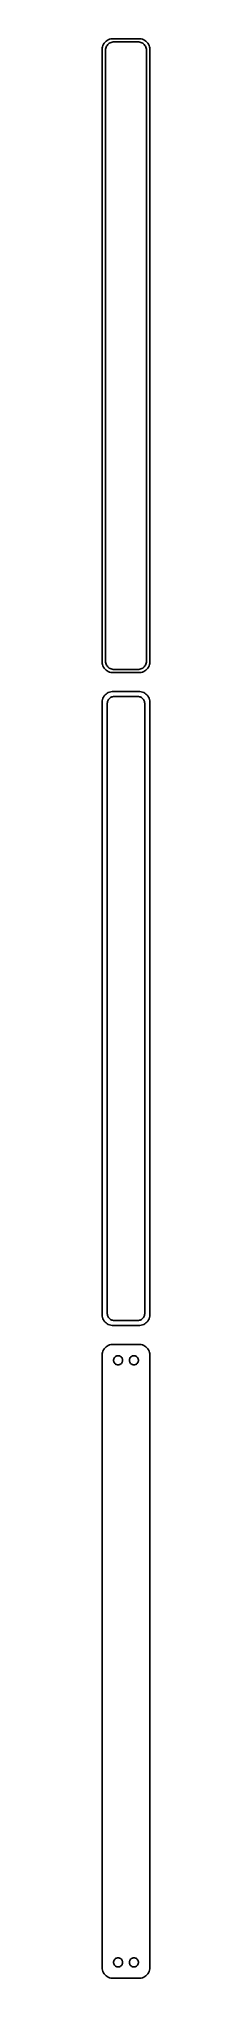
# Model space of a CAD drawing. Header units: metres. Extents: x -11 to 11, y 777 to 1695.
import ezdxf

# ---------------------------------------------------------------- set-up
doc = ezdxf.new("R2010")
doc.units = ezdxf.units.M

msp = doc.modelspace()

# ---------------------------------------------------------------- linework, layer by layer
for p, q in [((-11.2106, 1690.63), (-11.25, 1690)), ((-11.25, 1690), (-11.25, 1400)), ((-11.0929, 1691.24), (-11.2106, 1690.63)), ((-10.8989, 1691.84), (-11.0929, 1691.24)), ((-10.6315, 1692.41), (-10.8989, 1691.84)), ((-10.2951, 1692.94), (-10.6315, 1692.41)), ((-9.89484, 1693.42), (-10.2951, 1692.94)), ((-9.43712, 1693.85), (-9.89484, 1693.42)), ((-9.75, 1689.5), (-9.71844, 1690)), ((-9.75, 1400.5), (-9.75, 1689.5)), ((-9.71844, 1690), (-9.62433, 1690.49)), ((-9.62433, 1690.49), (-9.4691, 1690.97)), ((-9.4691, 1690.97), (-9.25522, 1691.43)), ((-8.92912, 1694.22), (-9.43712, 1693.85)), ((-9.25522, 1691.43), (-8.98605, 1691.85)), ((-8.98605, 1691.85), (-8.66586, 1692.24)), ((-8.37889, 1694.52), (-8.92912, 1694.22)), ((-8.66586, 1692.24), (-8.29968, 1692.58)), ((-7.79507, 1694.76), (-8.37889, 1694.52)), ((-8.29968, 1692.58), (-7.8933, 1692.88)), ((-7.8933, 1692.88), (-7.45311, 1693.12)), ((-7.1869, 1694.91), (-7.79507, 1694.76)), ((-7.45311, 1693.12), (-6.98605, 1693.3)), ((-6.56395, 1694.99), (-7.1869, 1694.91)), ((-6.98605, 1693.3), (-6.49951, 1693.43)), ((6.56395, 1694.99), (-6.56395, 1694.99)), ((-6.49951, 1693.43), (-6.00116, 1693.49)), ((-6.00116, 1693.49), (6.00116, 1693.49)), ((6.00116, 1693.49), (6.49951, 1693.43)), ((6.49951, 1693.43), (6.98605, 1693.3)), ((7.1869, 1694.91), (6.56395, 1694.99)), ((6.98605, 1693.3), (7.45311, 1693.12)), ((7.79507, 1694.76), (7.1869, 1694.91)), ((7.45311, 1693.12), (7.8933, 1692.88)), ((8.37889, 1694.52), (7.79507, 1694.76)), ((7.8933, 1692.88), (8.29968, 1692.58)), ((8.29968, 1692.58), (8.66586, 1692.24)), ((8.92912, 1694.22), (8.37889, 1694.52)), ((8.66586, 1692.24), (8.98605, 1691.85)), ((9.43712, 1693.85), (8.92912, 1694.22)), ((8.98605, 1691.85), (9.25522, 1691.43)), ((9.25522, 1691.43), (9.4691, 1690.97)), ((9.89484, 1693.42), (9.43712, 1693.85)), ((9.4691, 1690.97), (9.62433, 1690.49)), ((9.62433, 1690.49), (9.71844, 1690)), ((9.71844, 1690), (9.75, 1689.5)), ((9.75, 1689.5), (9.75, 1400.5)), ((10.2951, 1692.94), (9.89484, 1693.42)), ((10.6315, 1692.41), (10.2951, 1692.94)), ((10.8989, 1691.84), (10.6315, 1692.41)), ((11.0929, 1691.24), (10.8989, 1691.84)), ((11.2106, 1690.63), (11.0929, 1691.24)), ((11.25, 1690), (11.2106, 1690.63)), ((11.25, 1400), (11.25, 1690)), ((-11.25, 1400), (-11.2106, 1399.37)), ((-11.2106, 1399.37), (-11.0929, 1398.76)), ((-11.0929, 1398.76), (-10.8989, 1398.16)), ((-10.8989, 1398.16), (-10.6315, 1397.59)), ((-10.6315, 1397.59), (-10.2951, 1397.06)), ((-10.2951, 1397.06), (-9.89484, 1396.58)), ((-9.89484, 1396.58), (-9.43712, 1396.15)), ((-9.71844, 1400), (-9.75, 1400.5)), ((-9.62433, 1399.51), (-9.71844, 1400)), ((-9.4691, 1399.03), (-9.62433, 1399.51)), ((-9.25522, 1398.57), (-9.4691, 1399.03)), ((-9.43712, 1396.15), (-8.92912, 1395.78)), ((-8.98605, 1398.15), (-9.25522, 1398.57)), ((-8.66586, 1397.76), (-8.98605, 1398.15)), ((-8.92912, 1395.78), (-8.37889, 1395.48)), ((-8.29968, 1397.42), (-8.66586, 1397.76)), ((-8.37889, 1395.48), (-7.79507, 1395.24)), ((-7.8933, 1397.12), (-8.29968, 1397.42)), ((-7.45311, 1396.88), (-7.8933, 1397.12)), ((-6.98605, 1396.7), (-7.45311, 1396.88)), ((-6.49951, 1396.57), (-6.98605, 1396.7)), ((-6.00116, 1396.51), (-6.49951, 1396.57)), ((6.00116, 1396.51), (-6.00116, 1396.51)), ((6.49951, 1396.57), (6.00116, 1396.51)), ((6.98605, 1396.7), (6.49951, 1396.57)), ((7.45311, 1396.88), (6.98605, 1396.7)), ((7.8933, 1397.12), (7.45311, 1396.88)), ((7.79507, 1395.24), (8.37889, 1395.48)), ((8.29968, 1397.42), (7.8933, 1397.12)), ((8.66586, 1397.76), (8.29968, 1397.42)), ((8.37889, 1395.48), (8.92912, 1395.78)), ((8.98605, 1398.15), (8.66586, 1397.76)), ((8.92912, 1395.78), (9.43712, 1396.15)), ((9.25522, 1398.57), (8.98605, 1398.15)), ((9.4691, 1399.03), (9.25522, 1398.57)), ((9.43712, 1396.15), (9.89484, 1396.58)), ((9.62433, 1399.51), (9.4691, 1399.03)), ((9.71844, 1400), (9.62433, 1399.51)), ((9.75, 1400.5), (9.71844, 1400)), ((9.89484, 1396.58), (10.2951, 1397.06)), ((10.2951, 1397.06), (10.6315, 1397.59)), ((10.6315, 1397.59), (10.8989, 1398.16)), ((10.8989, 1398.16), (11.0929, 1398.76)), ((11.0929, 1398.76), (11.2106, 1399.37)), ((11.2106, 1399.37), (11.25, 1400)), ((-7.79507, 1395.24), (-7.1869, 1395.09)), ((-7.1869, 1395.09), (-6.56395, 1395.01)), ((-6.56395, 1395.01), (6.56395, 1395.01)), ((6.56395, 1395.01), (7.1869, 1395.09)), ((7.1869, 1395.09), (7.79507, 1395.24)), ((-11.2106, 1381.63), (-11.25, 1381)), ((-11.25, 1381), (-11.25, 1091)), ((-11.0929, 1382.24), (-11.2106, 1381.63)), ((-10.8989, 1382.84), (-11.0929, 1382.24)), ((-10.6315, 1383.41), (-10.8989, 1382.84)), ((-10.2951, 1383.94), (-10.6315, 1383.41)), ((-9.89484, 1384.42), (-10.2951, 1383.94)), ((-9.43712, 1384.85), (-9.89484, 1384.42)), ((-8.92912, 1385.22), (-9.43712, 1384.85)), ((-8.37889, 1385.52), (-8.92912, 1385.22)), ((-8.86292, 1380.5), (-8.83836, 1380.89)), ((-8.86292, 1091.5), (-8.86292, 1380.5)), ((-8.83836, 1380.89), (-8.76512, 1381.27)), ((-8.76512, 1381.27), (-8.64432, 1381.65)), ((-8.64432, 1381.65), (-8.47786, 1382)), ((-8.47786, 1382), (-8.2684, 1382.33)), ((-7.79507, 1385.76), (-8.37889, 1385.52)), ((-8.2684, 1382.33), (-8.01921, 1382.63)), ((-8.01921, 1382.63), (-7.73424, 1382.9)), ((-7.1869, 1385.91), (-7.79507, 1385.76)), ((-7.73424, 1382.9), (-7.41798, 1383.13)), ((-7.41798, 1383.13), (-7.07541, 1383.32)), ((-6.56395, 1385.99), (-7.1869, 1385.91)), ((-7.07541, 1383.32), (-6.71194, 1383.46)), ((-6.71194, 1383.46), (-6.3333, 1383.56)), ((6.56395, 1385.99), (-6.56395, 1385.99)), ((-6.3333, 1383.56), (-5.94545, 1383.61)), ((-5.94545, 1383.61), (5.94545, 1383.61)), ((5.94545, 1383.61), (6.3333, 1383.56)), ((6.3333, 1383.56), (6.71194, 1383.46)), ((7.1869, 1385.91), (6.56395, 1385.99)), ((6.71194, 1383.46), (7.07541, 1383.32)), ((7.07541, 1383.32), (7.41798, 1383.13)), ((7.79507, 1385.76), (7.1869, 1385.91)), ((7.41798, 1383.13), (7.73424, 1382.9)), ((7.73424, 1382.9), (8.01921, 1382.63)), ((8.37889, 1385.52), (7.79507, 1385.76)), ((8.01921, 1382.63), (8.2684, 1382.33)), ((8.2684, 1382.33), (8.47786, 1382)), ((8.92912, 1385.22), (8.37889, 1385.52)), ((8.47786, 1382), (8.64432, 1381.65)), ((8.64432, 1381.65), (8.76512, 1381.27)), ((8.76512, 1381.27), (8.83836, 1380.89)), ((8.83836, 1380.89), (8.86292, 1380.5)), ((8.86292, 1380.5), (8.86292, 1091.5)), ((9.43712, 1384.85), (8.92912, 1385.22)), ((9.89484, 1384.42), (9.43712, 1384.85)), ((10.2951, 1383.94), (9.89484, 1384.42)), ((10.6315, 1383.41), (10.2951, 1383.94)), ((10.8989, 1382.84), (10.6315, 1383.41)), ((11.0929, 1382.24), (10.8989, 1382.84)), ((11.2106, 1381.63), (11.0929, 1382.24)), ((11.25, 1381), (11.2106, 1381.63)), ((11.25, 1091), (11.25, 1381)), ((-11.25, 1091), (-11.2106, 1090.37)), ((-11.2106, 1090.37), (-11.0929, 1089.76)), ((-11.0929, 1089.76), (-10.8989, 1089.16)), ((-10.8989, 1089.16), (-10.6315, 1088.59)), ((-10.6315, 1088.59), (-10.2951, 1088.06)), ((-10.2951, 1088.06), (-9.89484, 1087.58)), ((-9.89484, 1087.58), (-9.43712, 1087.15)), ((-9.43712, 1087.15), (-8.92912, 1086.78)), ((-8.92912, 1086.78), (-8.37889, 1086.48)), ((-8.83836, 1091.11), (-8.86292, 1091.5)), ((-8.76512, 1090.73), (-8.83836, 1091.11)), ((-8.64432, 1090.35), (-8.76512, 1090.73)), ((-8.47786, 1090), (-8.64432, 1090.35)), ((-8.2684, 1089.67), (-8.47786, 1090)), ((-8.37889, 1086.48), (-7.79507, 1086.24)), ((-8.01921, 1089.37), (-8.2684, 1089.67)), ((-7.73424, 1089.1), (-8.01921, 1089.37)), ((-7.79507, 1086.24), (-7.1869, 1086.09)), ((-7.41798, 1088.87), (-7.73424, 1089.1)), ((-7.07541, 1088.68), (-7.41798, 1088.87)), ((-7.1869, 1086.09), (-6.56395, 1086.01)), ((-6.71194, 1088.54), (-7.07541, 1088.68)), ((-6.3333, 1088.44), (-6.71194, 1088.54)), ((-6.56395, 1086.01), (6.56395, 1086.01)), ((-5.94545, 1088.39), (-6.3333, 1088.44)), ((5.94545, 1088.39), (-5.94545, 1088.39)), ((6.3333, 1088.44), (5.94545, 1088.39)), ((6.71194, 1088.54), (6.3333, 1088.44)), ((6.56395, 1086.01), (7.1869, 1086.09)), ((7.07541, 1088.68), (6.71194, 1088.54)), ((7.41798, 1088.87), (7.07541, 1088.68)), ((7.1869, 1086.09), (7.79507, 1086.24)), ((7.73424, 1089.1), (7.41798, 1088.87)), ((8.01921, 1089.37), (7.73424, 1089.1)), ((7.79507, 1086.24), (8.37889, 1086.48)), ((8.2684, 1089.67), (8.01921, 1089.37)), ((8.47786, 1090), (8.2684, 1089.67)), ((8.37889, 1086.48), (8.92912, 1086.78)), ((8.64432, 1090.35), (8.47786, 1090)), ((8.76512, 1090.73), (8.64432, 1090.35)), ((8.83836, 1091.11), (8.76512, 1090.73)), ((8.86292, 1091.5), (8.83836, 1091.11)), ((8.92912, 1086.78), (9.43712, 1087.15)), ((9.43712, 1087.15), (9.89484, 1087.58)), ((9.89484, 1087.58), (10.2951, 1088.06)), ((10.2951, 1088.06), (10.6315, 1088.59)), ((10.6315, 1088.59), (10.8989, 1089.16)), ((10.8989, 1089.16), (11.0929, 1089.76)), ((11.0929, 1089.76), (11.2106, 1090.37)), ((11.2106, 1090.37), (11.25, 1091)), ((-10.6315, 1074.41), (-10.8989, 1073.84)), ((-10.2951, 1074.94), (-10.6315, 1074.41)), ((-9.89484, 1075.42), (-10.2951, 1074.94)), ((-9.43712, 1075.85), (-9.89484, 1075.42)), ((-8.92912, 1076.22), (-9.43712, 1075.85)), ((-8.37889, 1076.52), (-8.92912, 1076.22)), ((-7.79507, 1076.76), (-8.37889, 1076.52)), ((-7.1869, 1076.91), (-7.79507, 1076.76)), ((-6.56395, 1076.99), (-7.1869, 1076.91)), ((6.56395, 1076.99), (-6.56395, 1076.99)), ((7.1869, 1076.91), (6.56395, 1076.99)), ((7.79507, 1076.76), (7.1869, 1076.91)), ((8.37889, 1076.52), (7.79507, 1076.76)), ((8.92912, 1076.22), (8.37889, 1076.52)), ((9.43712, 1075.85), (8.92912, 1076.22)), ((9.89484, 1075.42), (9.43712, 1075.85)), ((10.2951, 1074.94), (9.89484, 1075.42)), ((10.6315, 1074.41), (10.2951, 1074.94)), ((10.8989, 1073.84), (10.6315, 1074.41)), ((-11.2106, 1072.63), (-11.25, 1072)), ((-11.25, 1072), (-11.25, 782)), ((-11.0929, 1073.24), (-11.2106, 1072.63)), ((-10.8989, 1073.84), (-11.0929, 1073.24)), ((-5.88528, 1069.5), (-5.86845, 1069.77)), ((-5.86845, 1069.23), (-5.88528, 1069.5)), ((-5.86845, 1069.77), (-5.81821, 1070.03)), ((-5.81821, 1068.97), (-5.86845, 1069.23)), ((-5.81821, 1070.03), (-5.73534, 1070.29)), ((-5.73534, 1068.71), (-5.81821, 1068.97)), ((-5.73534, 1070.29), (-5.62117, 1070.53)), ((-5.62117, 1068.47), (-5.73534, 1068.71)), ((-5.62117, 1070.53), (-5.47748, 1070.76)), ((-5.47748, 1068.24), (-5.62117, 1068.47)), ((-5.47748, 1070.76), (-5.30655, 1070.96)), ((-5.30655, 1068.04), (-5.47748, 1068.24)), ((-5.30655, 1070.96), (-5.11108, 1071.15)), ((-5.11108, 1067.85), (-5.30655, 1068.04)), ((-5.11108, 1071.15), (-4.89413, 1071.3)), ((-4.89413, 1067.7), (-5.11108, 1067.85)), ((-4.89413, 1071.3), (-4.65915, 1071.43)), ((-4.65915, 1067.57), (-4.89413, 1067.7)), ((-4.65915, 1071.43), (-4.40984, 1071.53)), ((-4.40984, 1067.47), (-4.65915, 1067.57)), ((-4.40984, 1071.53), (-4.1501, 1071.6)), ((-4.1501, 1067.4), (-4.40984, 1067.47)), ((-4.1501, 1071.6), (-3.88406, 1071.63)), ((-3.88406, 1067.37), (-4.1501, 1067.4)), ((-3.88406, 1071.63), (-3.61592, 1071.63)), ((-3.61592, 1067.37), (-3.88406, 1067.37)), ((-3.61592, 1071.63), (-3.34988, 1071.6)), ((-3.34988, 1067.4), (-3.61592, 1067.37)), ((-3.34988, 1071.6), (-3.09015, 1071.53)), ((-3.09015, 1067.47), (-3.34988, 1067.4)), ((-3.09015, 1071.53), (-2.84084, 1071.43)), ((-2.84084, 1067.57), (-3.09015, 1067.47)), ((-2.84084, 1071.43), (-2.60585, 1071.3)), ((-2.60585, 1067.7), (-2.84084, 1067.57)), ((-2.60585, 1071.3), (-2.3889, 1071.15)), ((-2.3889, 1067.85), (-2.60585, 1067.7)), ((-2.3889, 1071.15), (-2.19344, 1070.96)), ((-2.19344, 1068.04), (-2.3889, 1067.85)), ((-2.19344, 1070.96), (-2.02251, 1070.76)), ((-2.02251, 1068.24), (-2.19344, 1068.04)), ((-2.02251, 1070.76), (-1.87881, 1070.53)), ((-1.87881, 1068.47), (-2.02251, 1068.24)), ((-1.87881, 1070.53), (-1.76465, 1070.29)), ((-1.76465, 1068.71), (-1.87881, 1068.47)), ((-1.76465, 1070.29), (-1.68178, 1070.03)), ((-1.68178, 1068.97), (-1.76465, 1068.71)), ((-1.68178, 1070.03), (-1.63153, 1069.77)), ((-1.63153, 1069.23), (-1.68178, 1068.97)), ((-1.63153, 1069.77), (-1.6147, 1069.5)), ((-1.6147, 1069.5), (-1.63153, 1069.23)), ((1.6147, 1069.5), (1.63153, 1069.77)), ((1.63153, 1069.23), (1.6147, 1069.5)), ((1.63153, 1069.77), (1.68178, 1070.03)), ((1.68178, 1068.97), (1.63153, 1069.23)), ((1.68178, 1070.03), (1.76465, 1070.29)), ((1.76465, 1068.71), (1.68178, 1068.97)), ((1.76465, 1070.29), (1.87881, 1070.53)), ((1.87881, 1068.47), (1.76465, 1068.71)), ((1.87881, 1070.53), (2.02251, 1070.76)), ((2.02251, 1068.24), (1.87881, 1068.47)), ((2.02251, 1070.76), (2.19344, 1070.96)), ((2.19344, 1068.04), (2.02251, 1068.24)), ((2.19344, 1070.96), (2.3889, 1071.15)), ((2.3889, 1067.85), (2.19344, 1068.04)), ((2.3889, 1071.15), (2.60585, 1071.3)), ((2.60585, 1067.7), (2.3889, 1067.85)), ((2.60585, 1071.3), (2.84084, 1071.43)), ((2.84084, 1067.57), (2.60585, 1067.7)), ((2.84084, 1071.43), (3.09015, 1071.53)), ((3.09015, 1067.47), (2.84084, 1067.57)), ((3.09015, 1071.53), (3.34988, 1071.6)), ((3.34988, 1067.4), (3.09015, 1067.47)), ((3.34988, 1071.6), (3.61592, 1071.63)), ((3.61592, 1067.37), (3.34988, 1067.4)), ((3.61592, 1071.63), (3.88406, 1071.63)), ((3.88406, 1067.37), (3.61592, 1067.37)), ((3.88406, 1071.63), (4.1501, 1071.6)), ((4.1501, 1067.4), (3.88406, 1067.37)), ((4.1501, 1071.6), (4.40984, 1071.53)), ((4.40984, 1067.47), (4.1501, 1067.4)), ((4.40984, 1071.53), (4.65915, 1071.43)), ((4.65915, 1067.57), (4.40984, 1067.47)), ((4.65915, 1071.43), (4.89413, 1071.3)), ((4.89413, 1067.7), (4.65915, 1067.57)), ((4.89413, 1071.3), (5.11108, 1071.15)), ((5.11108, 1067.85), (4.89413, 1067.7)), ((5.11108, 1071.15), (5.30655, 1070.96)), ((5.30655, 1068.04), (5.11108, 1067.85)), ((5.30655, 1070.96), (5.47748, 1070.76)), ((5.47748, 1068.24), (5.30655, 1068.04)), ((5.47748, 1070.76), (5.62117, 1070.53)), ((5.62117, 1068.47), (5.47748, 1068.24)), ((5.62117, 1070.53), (5.73534, 1070.29)), ((5.73534, 1068.71), (5.62117, 1068.47)), ((5.73534, 1070.29), (5.81821, 1070.03)), ((5.81821, 1068.97), (5.73534, 1068.71)), ((5.81821, 1070.03), (5.86845, 1069.77)), ((5.86845, 1069.23), (5.81821, 1068.97)), ((5.86845, 1069.77), (5.88528, 1069.5)), ((5.88528, 1069.5), (5.86845, 1069.23)), ((11.0929, 1073.24), (10.8989, 1073.84)), ((11.2106, 1072.63), (11.0929, 1073.24)), ((11.25, 1072), (11.2106, 1072.63)), ((11.25, 782), (11.25, 1072)), ((-11.25, 782), (-11.2106, 781.373)), ((-11.2106, 781.373), (-11.0929, 780.757)), ((-11.0929, 780.757), (-10.8989, 780.159)), ((-5.88528, 784.5), (-5.86845, 784.768)), ((-5.86845, 784.232), (-5.88528, 784.5)), ((-5.86845, 784.768), (-5.81821, 785.031)), ((-5.81821, 783.969), (-5.86845, 784.232)), ((-5.81821, 785.031), (-5.73534, 785.286)), ((-5.73534, 783.714), (-5.81821, 783.969)), ((-5.73534, 785.286), (-5.62117, 785.529)), ((-5.62117, 783.471), (-5.73534, 783.714)), ((-5.62117, 785.529), (-5.47748, 785.755)), ((-5.47748, 783.245), (-5.62117, 783.471)), ((-5.47748, 785.755), (-5.30655, 785.962)), ((-5.30655, 783.038), (-5.47748, 783.245)), ((-5.30655, 785.962), (-5.11108, 786.145)), ((-5.11108, 782.855), (-5.30655, 783.038)), ((-5.11108, 786.145), (-4.89413, 786.303)), ((-4.89413, 782.697), (-5.11108, 782.855)), ((-4.89413, 786.303), (-4.65915, 786.432)), ((-4.65915, 782.568), (-4.89413, 782.697)), ((-4.65915, 786.432), (-4.40984, 786.531)), ((-4.40984, 782.469), (-4.65915, 782.568)), ((-4.40984, 786.531), (-4.1501, 786.597)), ((-4.1501, 782.403), (-4.40984, 782.469)), ((-4.1501, 786.597), (-3.88406, 786.631)), ((-3.88406, 782.369), (-4.1501, 782.403)), ((-3.88406, 786.631), (-3.61592, 786.631)), ((-3.61592, 782.369), (-3.88406, 782.369)), ((-3.61592, 786.631), (-3.34988, 786.597)), ((-3.34988, 782.403), (-3.61592, 782.369)), ((-3.34988, 786.597), (-3.09015, 786.531)), ((-3.09015, 782.469), (-3.34988, 782.403)), ((-3.09015, 786.531), (-2.84084, 786.432)), ((-2.84084, 782.568), (-3.09015, 782.469)), ((-2.84084, 786.432), (-2.60585, 786.303)), ((-2.60585, 782.697), (-2.84084, 782.568)), ((-2.60585, 786.303), (-2.3889, 786.145)), ((-2.3889, 782.855), (-2.60585, 782.697)), ((-2.3889, 786.145), (-2.19344, 785.962)), ((-2.19344, 783.038), (-2.3889, 782.855)), ((-2.19344, 785.962), (-2.02251, 785.755)), ((-2.02251, 783.245), (-2.19344, 783.038)), ((-2.02251, 785.755), (-1.87881, 785.529)), ((-1.87881, 783.471), (-2.02251, 783.245)), ((-1.87881, 785.529), (-1.76465, 785.286)), ((-1.76465, 783.714), (-1.87881, 783.471)), ((-1.76465, 785.286), (-1.68178, 785.031)), ((-1.68178, 783.969), (-1.76465, 783.714)), ((-1.68178, 785.031), (-1.63153, 784.768)), ((-1.63153, 784.232), (-1.68178, 783.969)), ((-1.63153, 784.768), (-1.6147, 784.5)), ((-1.6147, 784.5), (-1.63153, 784.232)), ((1.6147, 784.5), (1.63153, 784.768)), ((1.63153, 784.232), (1.6147, 784.5)), ((1.63153, 784.768), (1.68178, 785.031)), ((1.68178, 783.969), (1.63153, 784.232)), ((1.68178, 785.031), (1.76465, 785.286)), ((1.76465, 783.714), (1.68178, 783.969)), ((1.76465, 785.286), (1.87881, 785.529)), ((1.87881, 783.471), (1.76465, 783.714)), ((1.87881, 785.529), (2.02251, 785.755)), ((2.02251, 783.245), (1.87881, 783.471)), ((2.02251, 785.755), (2.19344, 785.962)), ((2.19344, 783.038), (2.02251, 783.245)), ((2.19344, 785.962), (2.3889, 786.145)), ((2.3889, 782.855), (2.19344, 783.038)), ((2.3889, 786.145), (2.60585, 786.303)), ((2.60585, 782.697), (2.3889, 782.855)), ((2.60585, 786.303), (2.84084, 786.432)), ((2.84084, 782.568), (2.60585, 782.697)), ((2.84084, 786.432), (3.09015, 786.531)), ((3.09015, 782.469), (2.84084, 782.568)), ((3.09015, 786.531), (3.34988, 786.597)), ((3.34988, 782.403), (3.09015, 782.469)), ((3.34988, 786.597), (3.61592, 786.631)), ((3.61592, 782.369), (3.34988, 782.403)), ((3.61592, 786.631), (3.88406, 786.631)), ((3.88406, 782.369), (3.61592, 782.369)), ((3.88406, 786.631), (4.1501, 786.597)), ((4.1501, 782.403), (3.88406, 782.369)), ((4.1501, 786.597), (4.40984, 786.531)), ((4.40984, 782.469), (4.1501, 782.403)), ((4.40984, 786.531), (4.65915, 786.432)), ((4.65915, 782.568), (4.40984, 782.469)), ((4.65915, 786.432), (4.89413, 786.303)), ((4.89413, 782.697), (4.65915, 782.568)), ((4.89413, 786.303), (5.11108, 786.145)), ((5.11108, 782.855), (4.89413, 782.697)), ((5.11108, 786.145), (5.30655, 785.962)), ((5.30655, 783.038), (5.11108, 782.855)), ((5.30655, 785.962), (5.47748, 785.755)), ((5.47748, 783.245), (5.30655, 783.038)), ((5.47748, 785.755), (5.62117, 785.529)), ((5.62117, 783.471), (5.47748, 783.245)), ((5.62117, 785.529), (5.73534, 785.286)), ((5.73534, 783.714), (5.62117, 783.471)), ((5.73534, 785.286), (5.81821, 785.031)), ((5.81821, 783.969), (5.73534, 783.714)), ((5.81821, 785.031), (5.86845, 784.768)), ((5.86845, 784.232), (5.81821, 783.969)), ((5.86845, 784.768), (5.88528, 784.5)), ((5.88528, 784.5), (5.86845, 784.232)), ((10.8989, 780.159), (11.0929, 780.757)), ((11.0929, 780.757), (11.2106, 781.373)), ((11.2106, 781.373), (11.25, 782)), ((-10.8989, 780.159), (-10.6315, 779.591)), ((-10.6315, 779.591), (-10.2951, 779.061)), ((-10.2951, 779.061), (-9.89484, 778.577)), ((-9.89484, 778.577), (-9.43712, 778.147)), ((-9.43712, 778.147), (-8.92912, 777.778)), ((-8.92912, 777.778), (-8.37889, 777.476)), ((-8.37889, 777.476), (-7.79507, 777.245)), ((-7.79507, 777.245), (-7.1869, 777.089)), ((-7.1869, 777.089), (-6.56395, 777.01)), ((-6.56395, 777.01), (6.56395, 777.01)), ((6.56395, 777.01), (7.1869, 777.089)), ((7.1869, 777.089), (7.79507, 777.245)), ((7.79507, 777.245), (8.37889, 777.476)), ((8.37889, 777.476), (8.92912, 777.778)), ((8.92912, 777.778), (9.43712, 778.147)), ((9.43712, 778.147), (9.89484, 778.577)), ((9.89484, 778.577), (10.2951, 779.061)), ((10.2951, 779.061), (10.6315, 779.591)), ((10.6315, 779.591), (10.8989, 780.159))]:
    msp.add_line(p, q)

doc.saveas('drawing.dxf')
